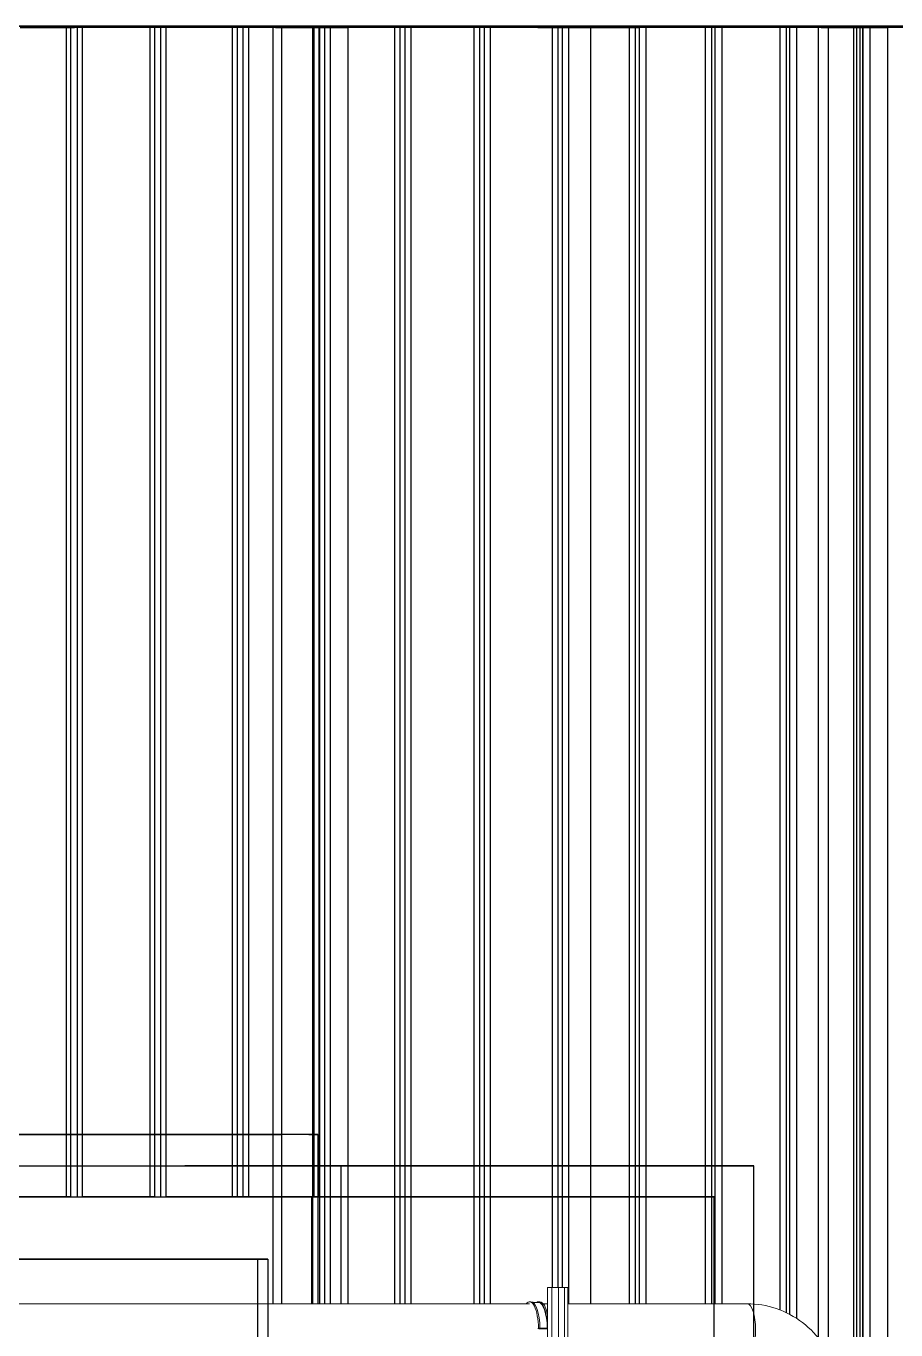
# Model space of a CAD drawing. Header units: millimetres. Extents: x -4172 to 126100, y -2 to 142133.
# Drawn here: x 62698 to 65495, y 44690 to 48883 of the extents above; entities that cross this region are included whole.
import ezdxf

# ---------------------------------------------------------------- set-up
doc = ezdxf.new("R2010")
doc.units = ezdxf.units.MM
doc.header["$LTSCALE"] = 100
doc.layers.add('P_Biomass (BM)', color=150, linetype='Continuous', lineweight=18, true_color=0x007fff)
doc.layers.add('Visible', color=7, linetype='Continuous', lineweight=25)

msp = doc.modelspace()

# ---------------------------------------------------------------- linework, layer by layer
at = {"layer": 'P_Biomass (BM)'}
for p, q in [((64375.35, 44825.58), (64375.56, 44825.58)), ((64375.35, 44825.58), (64375.35, 42931.58)), ((64386.64, 44825.58), (64375.56, 44825.58)), ((64386.64, 44825.58), (64389, 44825.58)), ((64389, 44825.58), (64389.21, 44825.58)), ((64389, 42931.58), (64389, 44825.58)), ((64400.29, 44825.58), (64389.21, 44825.58)), ((64400.29, 44825.58), (64405.36, 44825.58)), ((64407.35, 44825.58), (64405.36, 44825.58)), ((64407.35, 44825.58), (64410.06, 44825.58)), ((64425.03, 44825.58), (64410.06, 44825.58)), ((64410.06, 42931.58), (64410.06, 44825.58)), ((64427.56, 44825.58), (64425.03, 44825.58)), ((64429.85, 44825.58), (64427.56, 44825.58)), ((64430.97, 44825.58), (64429.85, 44825.58)), ((64429.85, 44825.58), (64429.85, 42931.58)), ((64430.97, 44825.58), (64436.04, 44825.58)), ((64438.03, 44825.58), (64436.04, 44825.58)), ((64438.03, 44825.58), (64440.75, 44825.58)), ((64440.75, 42931.58), (64440.75, 44825.58)), ((62427.55, 44773.73), (64317.06, 44773.73)), ((64317.06, 44780.08), (64321.8, 44780.08)), ((64327.87, 44778.08), (64345.95, 44778.08)), ((64345.95, 44780.08), (64350.68, 44780.08)), ((64361.38, 44773.73), (64375.35, 44773.73)), ((64440.75, 44773.73), (65016.93, 44773.73)), ((64344.05, 44693.77), (64346.09, 44694.08)), ((64346.09, 44694.08), (64348.45, 44694.08)), ((64347.81, 44693.98), (64347.01, 44693.86)), ((64357.8, 44692.58), (64347.03, 44692.58)), ((64348.44, 44695.08), (64357.8, 44695.08)), ((64357.8, 44695.08), (64375.35, 44695.08)), ((64357.8, 44695.08), (64357.8, 44692.58)), ((64375.35, 44692.58), (64357.8, 44692.58))]:
    msp.add_line(p, q, dxfattribs=at)
for centre, major_axis, start_param, end_param in [((64317.06, 44689.58), (0, 90.5), 4.7621806, 6.6600195), ((64345.95, 44689.58), (0, 90.5), 4.7731999, 6.4938098), ((64321.8, 44689.58), (0, 90.5), 4.7731999, 6.2831853), ((64345.95, 44689.58), (0, 88.5), 4.7745759, 6.2831853), ((64350.68, 44689.58), (0, 90.5), 5.2694377, 6.2831853), ((65016.93, 44689.58), (0, 84.15), 3.1415927, 6.2831853), ((64319.43, 44689.58), (0, 86), 4.7472798, 4.7621806)]:
    msp.add_ellipse(centre, major_axis=major_axis, ratio=0.3211089, start_param=start_param, end_param=end_param, dxfattribs=at)
for knots in [[6.2831853, 6.2831853, 6.2831853, 6.2831853, 6.5948814, 6.5948814, 6.9083634, 6.9083634, 7.2225227, 7.2225227, 7.5366819, 7.5366819, 7.8508412, 7.8508412, 7.8539816, 7.8539816, 7.8539816, 7.8539816], [3.1415927, 3.1415927, 3.1415927, 3.1415927, 3.4532888, 3.4532888, 3.7667707, 3.7667707, 4.08093, 4.08093, 4.3950893, 4.3950893, 4.7092485, 4.7092485, 4.712389, 4.712389, 4.712389, 4.712389]]:
    msp.add_open_spline([(65016.93, 44773.73), (65048.69, 44773.73), (65080.44, 44768.45), (65140.8, 44747.91), (65169.38, 44732.61), (65220.39, 44693.73), (65242.82, 44670.15), (65279.49, 44617.2), (65293.74, 44587.85), (65312.92, 44526.18), (65317.85, 44493.87), (65317.95, 44461.23), (65317.95, 44460.9), (65317.95, 44460.58)], degree=3, knots=knots, dxfattribs=at)
at = {"layer": 'Visible'}
for p, q in [((70191.78, 48882.58), (48111.86, 48882.58)), ((61467.92, 48882.58), (70216.78, 48882.58)), ((70316.78, 48882.58), (61495.19, 48882.58)), ((62827.42, 48882.58), (62592.22, 48882.58)), ((62606.81, 48882.58), (62842.73, 48882.58)), ((62679.54, 48877.58), (62854.4, 48877.58)), ((62827.42, 48882.58), (62827.42, 45117.58)), ((62842.73, 48882.58), (62827.42, 48882.58)), ((62842.73, 45117.58), (62842.73, 48882.58)), ((63500.29, 48877.58), (62854.4, 48877.58)), ((63096.03, 48882.58), (62863.4, 48882.58)), ((62863.4, 45117.58), (62863.4, 48882.58)), ((62863.4, 48882.58), (62878.7, 48882.58)), ((62878.7, 48882.58), (63112.05, 48882.58)), ((62878.7, 48882.58), (62878.7, 45117.58)), ((63096.03, 48882.58), (63096.03, 45117.58)), ((63112.05, 48882.58), (63096.03, 48882.58)), ((63112.05, 45117.58), (63112.05, 48882.58)), ((63361.54, 48882.58), (63131.6, 48882.58)), ((63131.6, 45117.58), (63131.6, 48882.58)), ((63131.6, 48882.58), (63147.61, 48882.58)), ((63147.61, 48882.58), (63378.26, 48882.58)), ((63147.61, 48882.58), (63147.61, 45117.58)), ((63361.54, 48882.58), (63361.54, 45117.58)), ((63378.26, 48882.58), (63361.54, 48882.58)), ((63378.26, 45117.58), (63378.26, 48882.58)), ((63623.83, 48882.58), (63396.69, 48882.58)), ((63396.69, 45117.58), (63396.69, 48882.58)), ((63396.69, 48882.58), (63413.4, 48882.58)), ((63413.4, 48882.58), (63641.23, 48882.58)), ((63413.4, 48882.58), (63413.4, 45117.58)), ((63492.67, 44773.73), (63492.67, 48877.58)), ((63500.29, 48877.58), (63520.8, 48877.58)), ((63520.8, 48877.58), (63620.5, 48877.58)), ((63520.8, 44773.73), (63520.8, 48877.58)), ((63620.5, 44773.73), (63620.5, 48877.58)), ((63620.5, 48877.58), (63643.02, 48877.58)), ((63623.83, 48882.58), (63623.83, 45117.58)), ((63641.23, 48882.58), (63623.83, 48882.58)), ((63641.23, 45117.58), (63641.23, 48882.58)), ((63643.02, 48877.58), (63733.85, 48877.58)), ((63643.02, 44773.73), (63643.02, 48877.58)), ((63882.74, 48882.58), (63658.53, 48882.58)), ((63658.53, 48882.58), (63675.94, 48882.58)), ((63658.53, 44773.73), (63658.53, 48882.58)), ((63675.94, 48882.58), (63900.83, 48882.58)), ((63675.94, 48882.58), (63675.94, 44773.73)), ((63733.85, 44773.73), (63733.85, 48877.58)), ((64344.36, 48877.58), (63733.85, 48877.58)), ((63900.83, 48882.58), (63882.74, 48882.58)), ((63882.74, 48882.58), (63882.74, 44773.73)), ((63900.83, 44773.73), (63900.83, 48882.58)), ((64138.16, 48882.58), (63916.99, 48882.58)), ((63916.99, 44773.73), (63916.99, 48882.58)), ((63916.99, 48882.58), (63935.08, 48882.58)), ((63935.08, 48882.58), (64156.92, 48882.58)), ((63935.08, 48882.58), (63935.08, 44773.73)), ((64138.16, 48882.58), (64138.16, 44773.73)), ((64156.92, 48882.58), (64138.16, 48882.58)), ((64156.92, 44773.73), (64156.92, 48882.58)), ((64389.96, 48882.58), (64171.93, 48882.58)), ((64171.93, 48882.58), (64190.69, 48882.58)), ((64171.93, 44773.73), (64171.93, 48882.58)), ((64190.69, 48882.58), (64409.38, 48882.58)), ((64190.69, 48882.58), (64190.69, 44773.73)), ((64344.36, 48877.58), (64514.56, 48877.58)), ((64409.38, 48882.58), (64389.96, 48882.58)), ((64389.96, 48882.58), (64389.96, 44825.58)), ((64409.38, 44825.58), (64409.38, 48882.58)), ((64637.99, 48882.58), (64423.23, 48882.58)), ((64423.23, 44825.58), (64423.23, 48882.58)), ((64423.23, 48882.58), (64442.66, 48882.58)), ((64442.66, 48882.58), (64658.07, 48882.58)), ((64442.66, 48882.58), (64442.66, 44773.73)), ((64514.56, 48877.58), (64671.82, 48877.58)), ((64514.56, 44773.73), (64514.56, 48877.58)), ((64637.99, 48882.58), (64637.99, 44773.73)), ((64658.07, 48882.58), (64637.99, 48882.58)), ((64658.07, 44773.73), (64658.07, 48882.58)), ((64882.15, 48882.58), (64670.76, 48882.58)), ((64670.76, 48882.58), (64690.83, 48882.58)), ((64670.76, 44773.73), (64670.76, 48882.58)), ((65254.63, 48877.58), (64671.82, 48877.58)), ((64690.83, 48882.58), (64902.87, 48882.58)), ((64690.83, 48882.58), (64690.83, 44773.73)), ((64902.87, 48882.58), (64882.15, 48882.58)), ((64882.15, 48882.58), (64882.15, 44773.73)), ((64902.87, 44773.73), (64902.87, 48882.58)), ((65122.29, 48882.58), (64914.39, 48882.58)), ((64914.39, 44773.73), (64914.39, 48882.58)), ((64914.39, 48882.58), (64935.1, 48882.58)), ((64935.1, 48882.58), (65143.65, 48882.58)), ((64935.1, 48882.58), (64935.1, 44773.73)), ((65122.29, 48882.58), (65122.29, 44753.93)), ((65143.65, 48882.58), (65122.29, 48882.58)), ((65143.65, 44744.64), (65143.65, 48882.58)), ((65358.31, 48882.58), (65153.99, 48882.58)), ((65153.99, 48882.58), (65175.34, 48882.58)), ((65153.99, 44739.4), (65153.99, 48882.58)), ((65175.34, 48882.58), (65380.28, 48882.58)), ((65175.34, 48882.58), (65175.34, 44726.88)), ((65245.87, 44663.93), (65245.87, 48877.58)), ((65254.63, 48877.58), (65278.24, 48877.58)), ((65278.24, 48877.58), (65369.06, 48877.58)), ((65278.24, 44616.07), (65278.24, 48877.58)), ((65380.28, 48882.58), (65358.31, 48882.58)), ((65358.31, 48882.58), (65358.31, 43325.74)), ((65369.06, 44109.73), (65369.06, 48877.58)), ((65369.06, 48877.58), (65389.2, 48877.58)), ((65380.28, 43338.43), (65380.28, 48882.58)), ((65389.2, 48877.58), (65468.8, 48877.58)), ((65389.2, 44109.73), (65389.2, 48877.58)), ((65590.08, 48882.58), (65389.45, 48882.58)), ((65389.45, 43343.72), (65389.45, 48882.58)), ((65389.45, 48882.58), (65411.42, 48882.58)), ((65411.42, 48882.58), (65612.66, 48882.58)), ((65411.42, 48882.58), (65411.42, 43356.14)), ((65468.8, 44109.73), (65468.8, 48877.58)), ((66004.51, 48877.58), (65468.8, 48877.58)), ((62593.22, 45317.58), (63518.39, 45317.58)), ((63636.71, 45317.58), (62593.22, 45317.58)), ((63607.42, 45317.58), (63636.71, 45317.58)), ((63636.71, 45317.58), (63636.71, 44773.73)), ((60018.6, 45217.58), (65037.92, 45217.58)), ((63711.93, 45217.58), (63209.3, 45217.58)), ((63711.93, 44773.73), (63711.93, 45217.58)), ((65037.92, 45217.58), (63711.93, 45217.58)), ((65037.92, 42817.58), (65037.92, 45217.58)), ((60081.19, 45117.58), (64911.1, 45117.58)), ((62593.22, 45117.58), (62827.42, 45117.58)), ((62842.73, 45117.58), (62606.81, 45117.58)), ((62842.73, 45117.58), (62827.42, 45117.58)), ((62863.4, 45117.58), (62878.7, 45117.58)), ((62863.4, 45117.58), (63096.03, 45117.58)), ((63112.05, 45117.58), (62878.7, 45117.58)), ((63112.05, 45117.58), (63096.03, 45117.58)), ((63131.6, 45117.58), (63147.61, 45117.58)), ((63131.6, 45117.58), (63361.54, 45117.58)), ((63378.26, 45117.58), (63147.61, 45117.58)), ((63617.23, 45117.58), (63209.3, 45117.58)), ((63378.26, 45117.58), (63361.54, 45117.58)), ((63396.69, 45117.58), (63413.4, 45117.58)), ((63396.69, 45117.58), (63623.83, 45117.58)), ((63641.23, 45117.58), (63413.4, 45117.58)), ((64911.1, 45117.58), (63617.23, 45117.58)), ((63617.23, 44773.73), (63617.23, 45117.58)), ((63641.23, 45117.58), (63623.83, 45117.58)), ((64911.1, 42817.58), (64911.1, 45117.58)), ((63443.19, 44917.58), (61549.1, 44917.58)), ((61581.22, 44917.58), (63475.3, 44917.58)), ((63443.19, 42817.58), (63443.19, 44917.58)), ((63475.3, 44917.58), (63443.19, 44917.58)), ((63475.3, 44917.58), (63475.3, 42817.58))]:
    msp.add_line(p, q, dxfattribs=at)
msp.add_arc((57036.78, 37769.16), 17108.42, 40.510533, 105.020452, dxfattribs=at)

doc.saveas('drawing.dxf')
